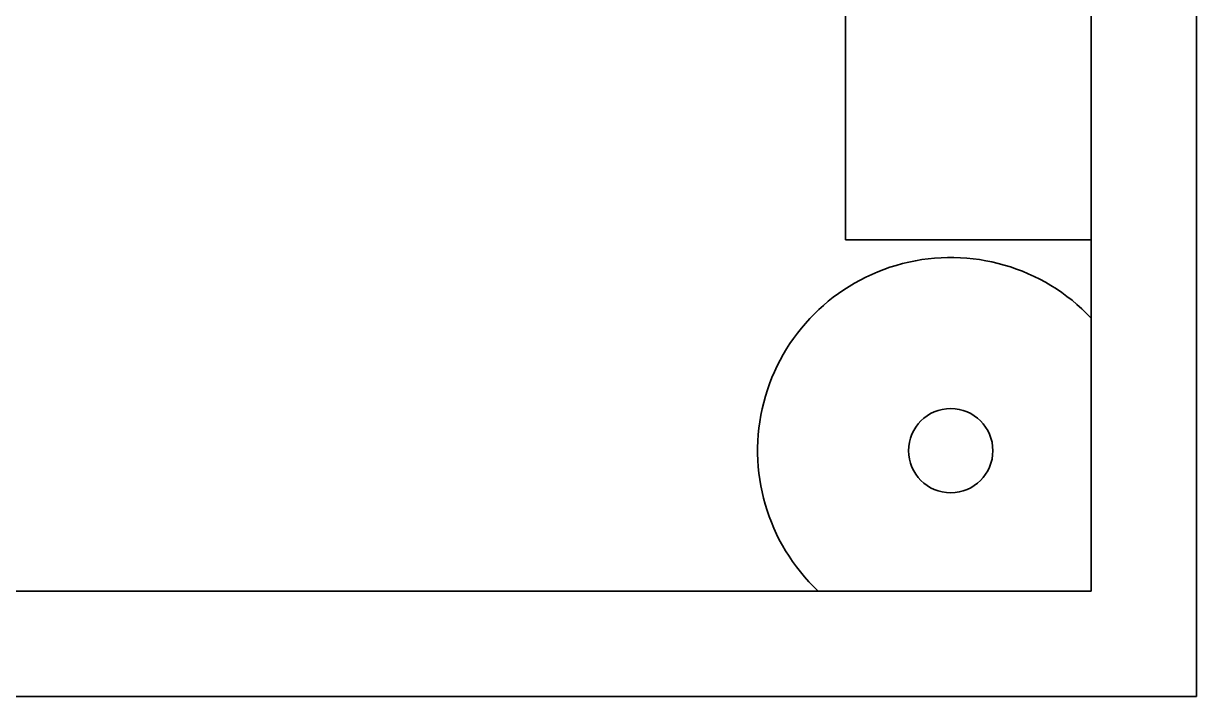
# Model space of a CAD drawing. Extents: x 146 to 1134, y 78 to 926.
# Drawn here: x 264.9 to 298.3, y 300.11 to 319.27 of the extents above; entities that cross this region are included whole.
import ezdxf

# ---------------------------------------------------------------- set-up
doc = ezdxf.new("R2010")
doc.units = 0

msp = doc.modelspace()

# ---------------------------------------------------------------- linework, layer by layer
at = {"color": 7, "lineweight": 35}
for p, q in [((298.304, 403.907), (298.304, 300.107)), ((295.304, 388.907), (295.304, 303.107)), ((232.45, 303.107), (295.304, 303.107)), ((241.95, 303.107), (285.804, 303.107)), ((229.449, 300.107), (298.304, 300.107))]:
    msp.add_line(p, q, dxfattribs=at)
at = {"color": 7, "lineweight": 35, "ltscale": 0.399216}
msp.add_line((288.304, 313.107), (288.304, 329.076), dxfattribs=at)
at = {"color": 7, "lineweight": 35, "ltscale": 0.125}
msp.add_line((288.304, 318.107), (288.304, 313.107), dxfattribs=at)
at = {"color": 7, "lineweight": 35, "ltscale": 0.174998}
msp.add_line((288.304, 313.107), (295.304, 313.107), dxfattribs=at)
at = {"color": 7, "lineweight": 35, "ltscale": 0.0125}
msp.add_line((295.304, 313.107), (295.304, 312.607), dxfattribs=at)
at = {"color": 7, "lineweight": 35, "ltscale": 0.043127}
for p, q in [((295.304, 312.607), (295.304, 310.882)), ((287.529, 303.107), (285.804, 303.107))]:
    msp.add_line(p, q, dxfattribs=at)
at = {"color": 7, "lineweight": 35}
msp.add_circle((291.304, 307.107), 1.2, dxfattribs=at)
msp.add_arc((291.304, 307.107), 5.5, 43.3418, 226.6582, dxfattribs=at)

doc.saveas('drawing.dxf')
